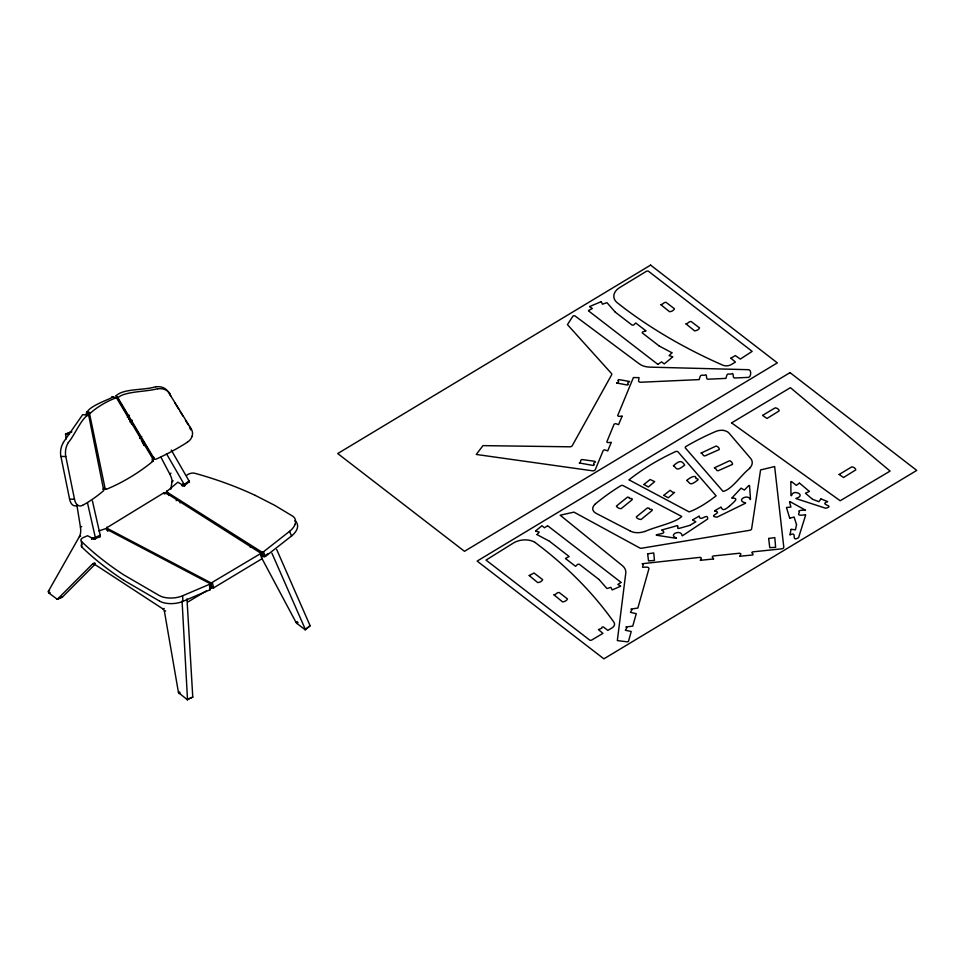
<?xml version="1.0" encoding="UTF-8"?>
<svg xmlns="http://www.w3.org/2000/svg" width="965" height="965" viewBox="0 0 965 965"><rect width="100%" height="100%" fill="white"/><g stroke="black" fill="none" stroke-linecap="round" stroke-linejoin="round"><path stroke-width="1.45" d="M305.41 629.65L310.055 625.585L276.666 549.483M170.829 489.159L172.011 481.692A16.562 5.042 51.9 0 0 169.792 474.092L160.95 457.241M790.009 534.707L791.035 529.423M796.523 524.839L795.437 529.809L791.216 529.315M805.678 515.008L798.586 537.65C790.311 542.535 797.983 530.943 790.154 534.815M645.802 330.959L642.69 331.876L642.207 332.841L659.107 345.94M565.49 558.421L569.157 556.54L549.483 541.256M611.219 442.513L607.721 450.896L604.645 449.823L603.27 450.39L595.321 469.569A2.316 1.544 -6 0 1 592.462 470.811L476.276 454.455L482.958 445.625L569.845 446.807A2.316 1.544 -6 0 0 572.245 445.685L611.617 374.818A2.316 1.544 -6 0 0 611.472 373.491L567.432 324.602L573.162 315.832L574.838 315.808L639.3 363.853A16.562 11.061 -6 0 0 649.915 367.134L748.9 369.704C751.59 370.114 751.096 376.857 748.671 377.363L734.437 378.015C732.158 378.051 734.425 371.549 731.289 374.058C727.405 374.553 727.489 372.104 725.933 378.389L707.731 379.221C705.415 379.354 707.743 372.804 704.571 375.264C700.855 375.276 700.469 374.203 699.215 379.595L640.808 382.237A2.316 1.544 -6 0 1 638.625 380.391L639.035 377.629L633.402 377.556L617.672 415.638L618.577 416.373L622.063 416.12M622.075 416.265L618.553 424.672L615.501 423.587L614.126 424.142L606.816 441.886L607.721 442.621L611.207 442.368M589.687 306.508L601.219 301.659M620.543 586.25L612.196 589.929L610.869 587.359L606.961 588.529L599.036 579.519M76.935 505.395L80.433 527.047A16.562 8.89 66.9 0 1 79.395 536.612L48.346 591.34L48.576 592.799L57.333 599.325L92.712 563.801L94.558 563.017M713.509 558.976L700.433 560.303M535.672 530.895L541.92 525.732L544.489 527.771L547.36 525.937M537.059 534.477L539.242 532.113L535.708 531.088M671.869 352.888L669.071 355.603L672.665 356.773M672.665 356.966L664.27 363.901L661.495 361.875L658.202 364.215M63.328 442.38L82.713 414.612L88.708 415.312L103.762 490.57A222.3 140.673 -88.6 0 1 82.544 505.383M68.226 442.501C73.292 437.833 83.05 414.974 88.708 415.312M183.615 484.165L181.999 484.695L177.91 482.174L166.426 491.776L261.949 552.149L263.433 551.847L289.524 531.377A16.55 10.133 -23.8 0 0 295 524.55M731.989 497.88L740.963 488.314M729.48 506.155C735.33 500.666 739.057 498.314 732.025 498.036M748.924 485.431L744.389 490.027L741.192 488.278M820.817 498.977L818.923 501.691L812.651 499.327M827.56 501.679C818.417 504.816 835.835 505.527 825.69 508.253L796.234 498.664M749.721 468.387C741.385 474.539 732.097 489.496 723.087 491.45L685.198 447.748L685.5 446.747A222.3 148.465 -6 0 1 715.572 431.536A10.277 6.864 -6 0 1 723.255 430.378M57.393 599.277L62.303 597.19L95.414 563.922M127.332 417.254L129.491 415.3M130.215 422.272L132.374 420.306M139.563 438.484L141.722 436.518M791.541 495.672C792.844 488.664 806.861 495.178 796.137 498.338M152.977 461.21L153.278 459.581L116.451 397.737C107.839 400.68 96.283 407.375 89.588 413.913L105.113 488.592L106.319 489.315A206.064 172.023 -76.8 0 0 130.371 477.168A206.064 172.023 -76.8 0 0 152.977 461.21L151.915 460.968M113.062 396.941C108.406 399.896 84.064 407.519 86.681 415.457M166.74 490.944L168.754 495.515M176.185 500.63L176.921 500.027M180.021 502.837L180.745 502.234M250.225 547.42L250.984 546.793M169.792 474.092L170.974 473.164M172.011 481.692L173.193 480.763M182.276 485.878L181.83 484.792L183.386 483.911M182.204 484.84L183.917 485.914A2.316 0.712 51.9 0 0 184.291 484.611L189.031 480.896L171.227 450.016M183.917 485.914L188.658 482.186A2.316 0.712 51.9 0 0 189.031 480.896M261.503 555.177L264.12 556.781L265.363 556.491L291.539 535.961L289.524 531.377M305.278 629.819L296.617 623.221L296.062 622.461L297.244 621.52M296.906 623.474L298.089 622.546M304.88 629.638L310.018 626.104M165.546 492.572L163.99 492.741L106.464 527.964L211.178 582.981L261.045 553.331L165.582 492.596L165.908 493.899M209.429 586.66L213.603 587.878L261.841 558.819L260.888 552.752M682.569 535.684L707.707 519.013C707.936 511.957 700.168 522.596 699.215 516.239M123.87 580.327A564.489 263.3 -3.5 0 1 81.82 547.034L81.47 541.449A6.948 3.245 -3.5 0 1 83.436 537.493L87.562 535.732L92.073 538.084L93.689 537.879M260.671 553.681L261.913 558.771M188.247 601.786L206.413 590.845M209.622 588.915L212.819 586.985M266.243 554.803L268.379 553.524M62.218 597.251L61.181 596.756M692.761 519.797L698.986 516.239M689.999 525.286L695.825 521.788L692.725 519.954M714.619 510.774L720.843 507.228M729.226 506.36C724.281 510.376 722.616 510.762 721.072 507.228M799.358 483.151L796.306 485.383L791.457 481.487M809.213 491.487L805.449 493.224L812.373 499.17M159.864 601.243L160.685 601.665A15.971 7.455 -3.5 0 0 173.459 603.547A16.55 7.72 -3.5 0 0 182.94 601.364L210.189 589.724L209.803 583.487L105.535 528.699L98.864 530.907M805.401 510.461C805.461 509.797 796.101 510.063 799.358 512.174C797.283 515.515 799.201 515.624 805.377 514.767M656.321 534.827C662.062 533.356 666.598 533.356 661.881 530.087M745.499 503.223L717.031 517.156C706.609 515.961 723.967 512.741 714.582 510.931M159.768 595.779L160.214 596.008A15.971 7.455 -3.5 0 0 173.121 597.962A16.55 7.72 -3.5 0 0 182.59 595.779L209.634 584.259L209.803 583.487M209.972 589.844L209.634 584.259M588.541 310.489L592.365 308.547L589.712 306.677M620.857 582.631L617.829 584.404L620.519 586.081M66.199 438.991L65.596 433.936L71.892 431.862M65.499 434.66L70.879 431.693M80.433 527.047L81.663 526.528M79.395 536.612L80.626 536.082M91.579 539.121L91.759 538.168L93.424 537.662M92.17 538.108L94.051 539.17A2.316 1.242 66.9 0 0 95.306 537.348L100.215 535.249L92.435 500.944M94.051 539.17L98.973 537.083A2.316 1.242 66.9 0 0 100.215 535.249M92.712 563.801A2.316 1.242 66.9 0 1 93.846 563.813L95.077 563.295M48.346 591.34L49.577 590.821M48.913 593.173L50.144 592.655M56.766 599.229L61.712 597.166M93.846 563.813L163.013 608.987L164.243 608.469M182.071 600.966L187.524 699.878L178.477 692.593L164.424 611.376L165.654 610.845M178.441 692.436L179.671 691.917M179.08 693.582L180.31 693.051M187.861 699.239L192.771 697.092L186.981 598.879M187.065 699.734L192.771 697.092M676.356 538.337L656.417 535.213M153.917 457.314L152.567 456.94L116.114 395.734C123.737 388.232 145.1 390.487 155.896 386.639M644.789 531.594C654.62 526.854 675.572 522.837 681.736 516.468L622.678 485.407L621.255 485.443A222.3 148.465 -6 0 0 595.333 503.959M661.99 529.942L677.346 525.623M689.661 525.418L678.962 528.434C676.188 528.832 678.841 526.492 677.551 525.672M750.251 499.593C748.152 493.248 735.077 500.558 745.559 502.886M786.608 507.457L790.914 507.059L789.527 501.921M789.901 518.145L794.099 517.035L796.511 524.586M157.645 388.642C147.247 391.923 124.799 391.09 117.875 397.749L154.316 458.954L155.667 459.316A222.3 201.528 -41.1 0 0 187.403 442.211M65.849 433.792L68.998 434.286M63.437 442.573A13.582 8.601 -88.6 0 0 60.843 456.433L65.801 456.517L74.498 499.255A10.47 6.622 -88.6 0 0 75.584 502.512A9.421 5.959 -88.6 0 0 77.634 505.093A10.277 6.502 -88.6 0 0 82.532 505.322M102.845 489.183L104.075 489.219M60.904 456.409L69.601 499.134L74.498 499.255M111.892 396.603L116.451 397.737M86.717 411.778L90.107 412.574M86.199 413.117L89.588 413.913M152 459.28L153.278 459.581M103.846 488.29L105.113 488.592M103.774 488.712L106.319 489.315M740.034 556.226L752.797 554.971C754.28 553.645 749.95 552.631 752.809 551.847L781.638 548.856A2.316 1.544 -6 0 0 783.785 547.071L774.63 466.541L760.577 469.955L751.626 528.808A2.316 1.544 -6 0 1 749.696 530.304L641.665 548.216A2.316 1.544 -6 0 1 639.759 547.951L573.946 512.125L560.183 515.214L622.304 565.587A16.562 11.061 -6 0 1 625.766 573.174L617.335 640.579L627.407 641.858L628.517 641.23L631.231 631.496L625.344 630.254L626.84 627.853L625.923 626.997L632.738 626.116L636.273 613.692L630.422 612.353L631.882 609.928L630.965 609.072L637.853 608.059L648.89 568.88A2.316 1.544 -6 0 0 646.453 567.167L642.521 567.227L643.245 564.815L642.159 563.729L700.18 557.336L701.326 558.035L700.385 560.207M821.046 498.929L827.512 501.535M255.267 495.395L274.868 505.419L292.853 516.263A15.971 9.783 -23.8 0 1 295 524.55M159.213 595.502L123.532 574.742A564.489 263.3 -3.5 0 1 81.482 541.449M159.515 601.062L123.87 580.327M630.507 531.148L596.286 513.416A10.47 6.996 -6 0 1 593.945 511.631A9.421 6.297 -6 0 1 592.763 509.001A10.277 6.864 -6 0 1 595.381 503.983M659.24 346.025L671.857 352.72M537.119 534.682L549.206 541.088M790.07 501.679L805.425 510.123M294.795 520.786L294.868 520.835A15.971 9.783 -23.8 0 1 297.015 529.134A16.55 10.133 -23.8 0 1 291.526 535.949M645.778 330.718L635.73 322.986L633.595 325.06L632.111 325.108L615.272 312.129M588.457 310.827L657.696 364.239M547.855 525.913L620.953 582.293M598.807 579.314L579.217 564.211L577.661 564.308L575.586 566.322L565.562 558.602M799.587 483.163L809.249 491.318M682.074 535.672C681.411 528.808 667.346 534.779 676.489 538M615.163 312.021L606.997 302.684L602.425 304.192L601.255 301.683M189.466 426.94L190.346 427.941M190.563 428.195L191.227 428.955A10.47 9.493 -41.1 0 1 192.409 432.139A9.421 8.54 -41.1 0 1 192.156 436.12M116.114 395.734L117.875 397.749M152.567 456.94L154.316 458.954M191.227 428.955L168.2 391.778A13.582 12.316 -41.1 0 0 155.92 386.869M169.526 393.973L170.865 396.169M174.846 402.767L178.839 409.353M180.166 411.548L182.819 415.951M185.485 420.342L188.139 424.745M166.487 453.743L184.291 484.611M262.191 558.952L296.062 622.461M263.433 551.847L265.447 556.431M261.889 552.113L263.903 556.684M181.866 484.635L182.373 485.781M166.619 491.981L167.621 494.273M271.925 553.21L305.326 629.349M786.475 507.602L789.696 518.072M212.433 582.727L213.603 587.878M210.853 582.884L212.035 588.023M163.99 492.741L164.279 494.02M106.826 527.167L107.778 531.353M106.657 528.132L107.175 530.376M87.526 503.03L95.306 537.348M739.926 556.081L740.867 553.85L739.636 553.222L713.099 555.997L712.206 556.902L713.569 558.832M749.528 485.516L750.505 499.351M182.602 595.779L182.94 601.364M93.677 537.927L93.726 538.627M91.832 538L91.916 539.387M790.854 481.656L790.962 495.564M255.267 495.395A564.489 345.675 -23.8 0 0 194.713 473.248A6.948 4.258 -23.8 0 0 186.655 475.323M81.82 547.034A6.948 3.245 -3.5 0 1 81.832 544.344M163.013 608.987A2.316 1.242 66.9 0 1 164.424 611.376M189.586 427.133A10.47 9.493 -41.1 0 1 190.612 429.895M192.204 436.132A10.277 9.312 -41.1 0 1 187.379 442.163M157.669 388.883A13.582 12.316 -41.1 0 1 170.033 393.732M77.634 505.202A10.277 6.502 -88.6 0 1 72.725 505.021A9.421 5.959 -88.6 0 1 70.686 502.391A10.47 6.622 -88.6 0 1 69.601 499.134M65.741 456.554A13.582 8.601 -88.6 0 1 68.334 442.694M534.887 542.378A15.163 10.12 -6 0 1 535.732 542.933L543.428 548.856A562.04 375.349 -6 0 1 613.945 622.28A6.948 4.632 -6 0 1 611.991 627.913L607.866 630.398L603.463 626.997L601.991 627.069L601.81 628.167L598.445 629.638L602.944 633.342L591.424 640.217L589.953 640.29L486.034 560.098L513.44 543.006A16.164 10.796 -6 0 1 534.96 542.33M723.231 430.414A9.421 6.297 -6 0 1 726.922 431.536A10.47 6.996 -6 0 1 729.226 433.345L750.842 458.665A13.582 9.071 -6 0 1 749.516 468.29M644.68 531.438A13.582 9.071 -6 0 1 630.447 531.208M673.474 465.709C677.128 468.339 675.958 471.921 684.68 465.118C682.412 461.656 680.615 459.063 673.474 465.709M686.815 480.486C690.506 483.055 689.191 486.734 697.948 479.967C699.203 478.194 694.547 479.219 696.006 477.675C695.572 474.225 688.129 478.737 686.815 480.486M701.169 453.08C703.376 453.864 702.496 455.975 704.908 455.914L719.239 449.569C719.613 448.146 717.683 446.349 716.078 446.047L701.169 453.043M714.438 467.892C717.079 468.688 715.463 470.727 718.177 470.727L732.507 464.382C733.038 463.248 730.409 460.329 729.395 460.836L714.45 467.808M579.386 462.983L593.246 465.468L594.368 464.768L593.608 463.936L594.03 462.814L595.489 462.09L594.73 461.294L581.992 459.533C579.736 459.642 581.509 462.392 579.386 462.983M616.695 382.996L627.431 385.047L628.492 384.347L627.684 383.515L628.155 382.393L629.626 381.513L618.842 379.559L617.817 380.282L618.637 381.091L618.167 382.2L616.695 382.924M629.421 497.566C628.119 499.472 633.354 497.506 632.147 499.737L621.146 508.651C619.228 508.784 617.021 507.445 616.406 506.082L627.515 497.096L629.421 497.602M649.349 508.362L647.406 507.928L636.333 516.878C636.188 518.205 639.325 519.52 641.074 519.46L652.075 510.545C653.136 508.145 649.349 510.509 649.336 508.483M731.579 422.887L840.201 500.739L890.104 471.077L790.419 387.689L731.579 422.887M629.18 479.943L689.155 511.884C698.202 508.664 708.973 501.523 716.102 495.805L677.744 451.548L676.139 451.343A206.064 137.609 -6 0 0 651.447 464.346A206.064 137.609 -6 0 0 629.494 479.448L629.192 479.882M660.916 304.759L669.541 311.695C671.652 311.695 673.739 310.332 674.487 308.788L666.055 302.347C663.667 302.105 663.353 304.24 660.941 304.675M647.624 553.874L648.54 560.93L654.451 560.412L653.751 552.957L647.636 553.826M686.006 323.914L694.619 330.862C696.573 330.838 699.046 329.403 699.504 327.895L691.145 321.514C688.793 321.285 688.419 323.42 686.019 323.842M730.891 358.22L735.439 362.056L731.325 364.553A6.948 4.632 -6 0 1 722.845 365.192A562.04 375.349 -6 0 1 624.62 308.462L616.997 302.528A15.163 10.12 -6 0 1 616.261 301.864A16.164 10.796 -6 0 1 619.844 287.461L646.743 271.093L648.251 271.081L752.157 351.369L740.324 359.089L735.366 355.578L730.891 358.22M768.659 538.482L769.768 547.674L775.631 547.324L774.811 537.601L768.671 538.446M529.206 575.562L537.722 582.571C539.809 582.534 542.077 581.171 542.644 579.627L534.043 573.017L529.23 575.49M554.031 594.886L562.547 601.883C564.537 601.883 566.962 600.447 567.468 598.951L559.193 592.51C556.769 592.208 556.588 594.356 554.043 594.814M762.615 415.445L767.018 418.46L778.14 411.548C781.602 410.945 775.607 406.181 774.183 408.412L762.627 415.372M839.14 474.478L843.543 477.494L854.676 470.57C858.271 469.967 852.059 465.19 850.708 467.518L839.14 474.478M643.945 484.526L648.384 486.951L654.68 481.631L650.133 479.484L643.969 484.454M663.824 495.371L668.263 497.795L674.559 492.476L672.557 492.198L670.132 490.292L663.848 495.298M129.286 419.184L132.072 424.274L129.286 419.184M141.517 440.402L144.316 445.492L141.517 440.402M650.603 265.11L337.738 453.55L464.479 551.317L777.344 362.876L650.603 265.11M790.009 372.635L477.144 561.087L603.885 658.842L916.75 470.401L790.009 372.635"/></g></svg>
